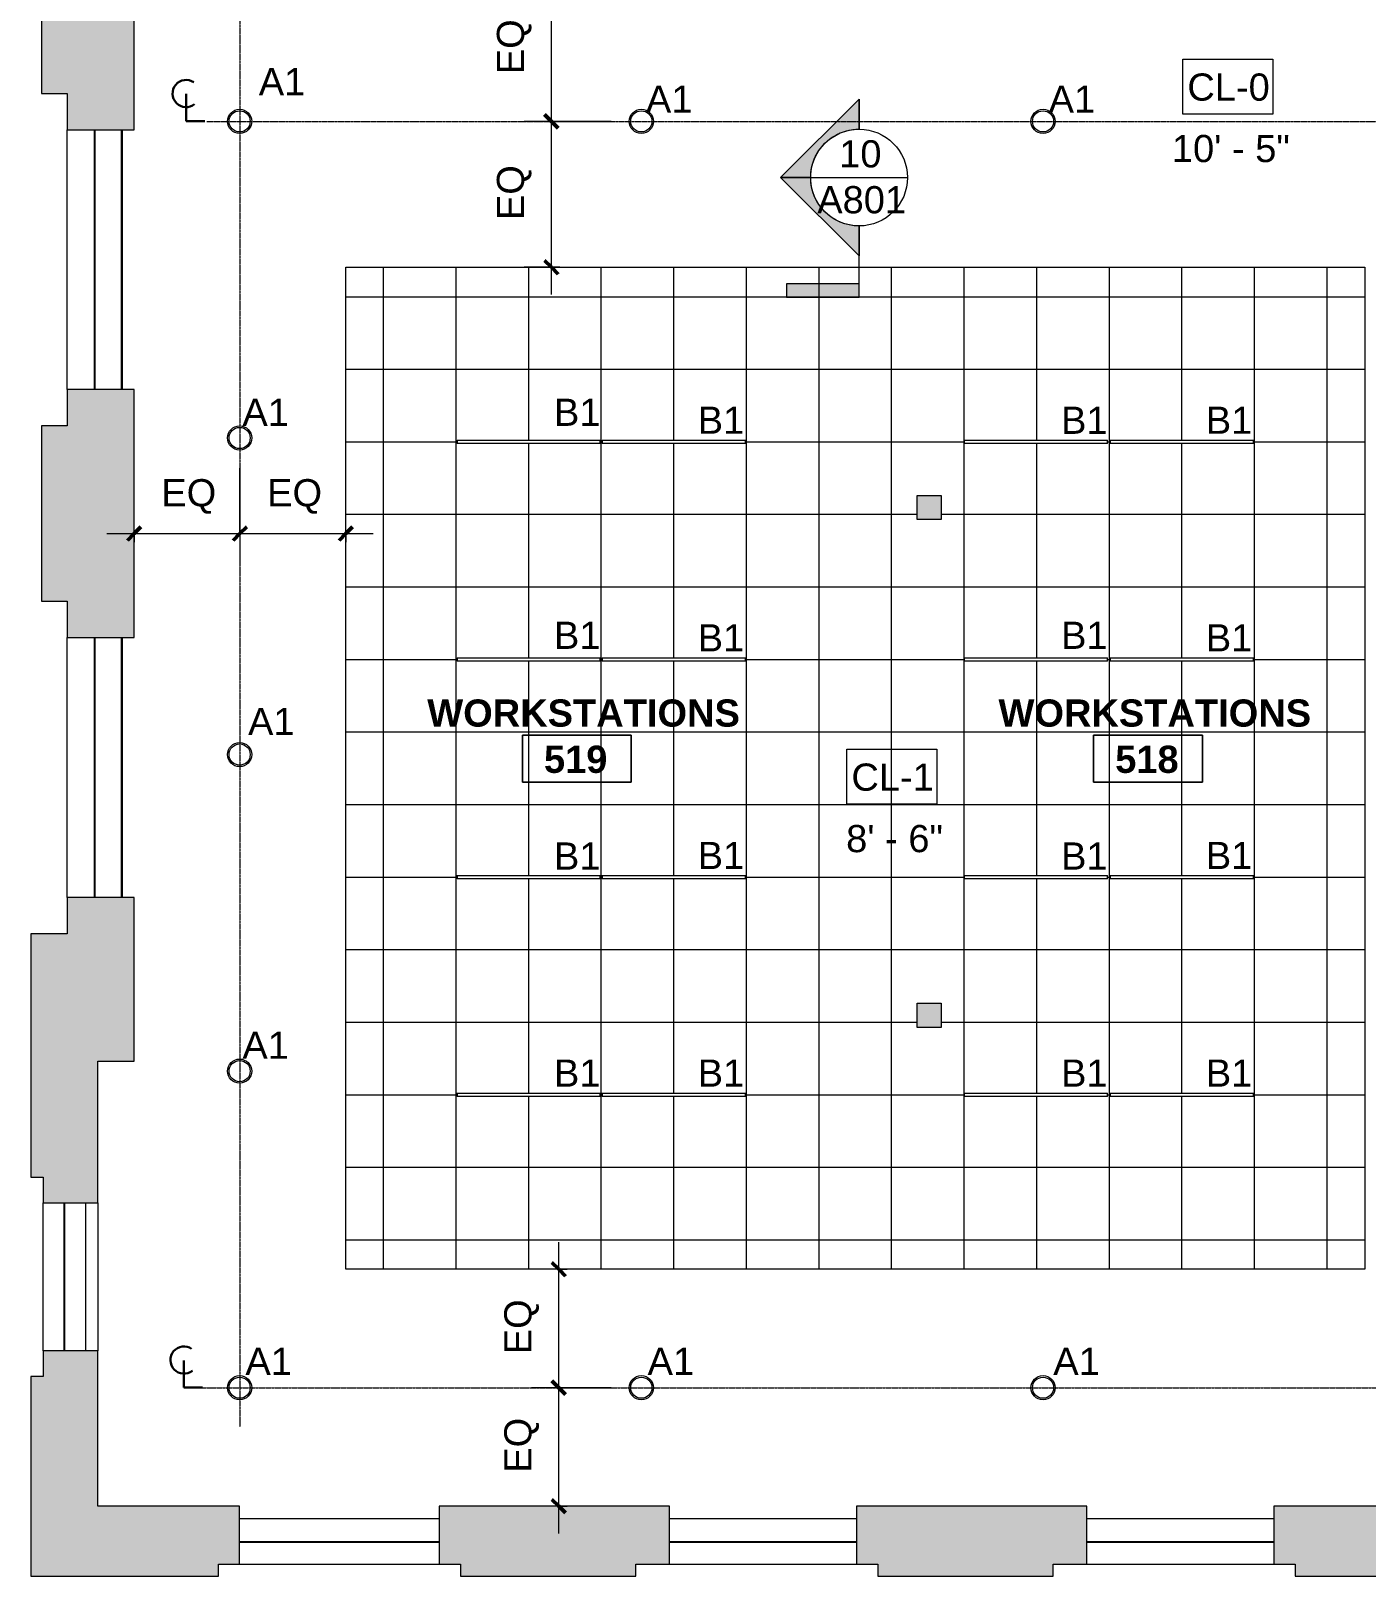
# Model space of a CAD drawing. Header units: inches. Extents: x 0 to 1865, y 0 to 1094.
# Drawn here: x 0 to 441, y 0 to 511 of the extents above; entities that cross this region are included whole.
import ezdxf

# ---------------------------------------------------------------- set-up
doc = ezdxf.new("R2010")
doc.units = ezdxf.units.IN
doc.header["$MEASUREMENT"] = 0
doc.linetypes.add('Center 1_16_', pattern=[0.15625, 0.0625, -0.03125, 0.03125, -0.03125])
for name, color, linetype, lineweight in [('A-ANNO-DIMS', 211, 'Continuous', 9), ('A-ANNO-DIMS-96', 211, 'Continuous', 9), ('A-ANNO-NOTE', 131, 'Continuous', 9), ('A-AREA-IDEN', 2, 'Continuous', 9), ('A-CLNG', 13, 'Continuous', 13), ('A-CLNG-IDEN', 151, 'Continuous', 9), ('A-CLNG-PATT', 13, 'Continuous', 13), ('A-DETL', 90, 'Continuous', 9), ('A-DETL-GENF', 92, 'Continuous', 9), ('E-LITE-EQPM', 33, 'Continuous', 9), ('E-LITE-EQPM-IDEN', 33, 'Continuous', 9), ('G-ANNO-SYMB', 111, 'Continuous', 9), ('S-COLS', 52, 'Continuous', 13), ('Victor Bldg - 5th Floor_LINK_dwg', 8, 'Continuous', 9), ('WINDOWS', 7, 'Continuous', 9), ('WINDOWS SILL', 7, 'Continuous', 9)]:
    doc.layers.add(name, color=color, linetype=linetype, lineweight=lineweight)
doc.styles.add('Arial', font='arial.ttf', dxfattribs={"height": 9})
doc.styles.add('Swis721 Lt BT', font='swissl.ttf', dxfattribs={"height": 9})
doc.styles.add('Swis721 Lt BT_B', font='', dxfattribs={"height": 9})
doc.styles.get('Swis721 Lt BT_B').set_extended_font_data('Swis721 Lt BT', bold=True)
doc.dimstyles.new('OTJ_-_3_32__Linear__1_2__Tolerance', dxfattribs={"dimscale": 12, "dimtxt": 9.497835, "dimasz": 0.375, "dimexe": 0.75, "dimexo": 0.5, "dimgap": 0.5, "dimtad": 1, "dimdec": 1, "dimrnd": 0.5, "dimzin": 3, "dimdsep": 46, "dimlunit": 4, "dimtxsty": 'Swis721 Lt BT', "dimblk1": 'OBLIQUE', "dimblk2": 'OBLIQUE', "dimsah": 1, "dimcen": 0.09, "dimdle": 0.75, "dimazin": 0, "dimtfac": 1, "dimtdec": 4, "dimtix": 1, "dimtmove": 0, "dimatfit": 3, "dimfxl": 1, "dimtvp": 1, "dimfrac": 2, "dimtolj": 1, "dimtzin": 0, "dimarcsym": 2})

# ---------------------------------------------------------------- blocks, each defined once
blk = doc.blocks.new('Concrete-Rectangular-Column - 8x8-7061903-REFLECTED CEILING PLAN')
at = {"layer": 'S-COLS', "lineweight": 9}
blk.add_hatch(color=7, dxfattribs=at).paths.add_polyline_path([(4, -4), (4, 4), (-4, 4), (-4, -4)], flags=0)
at = {"layer": 'S-COLS', "color": 8, "lineweight": 20}
for p, q in [((-4, 4), (4, 4)), ((-4, -4), (-4, 4)), ((4, 4), (4, -4)), ((4, -4), (-4, -4))]:
    blk.add_line(p, q, dxfattribs=at)
blk = doc.blocks.new('L-PENDANT_FOCAL POINT 3_5 CYLINDER - L-PENDANT_FOCAL POINT 3_5 CYLINDER-7826649-REFLECTED CEILING PLAN')
at = {"layer": 'E-LITE-EQPM'}
for radius in [4, 3.5]:
    blk.add_circle((-0.125, 0), radius, dxfattribs=at)
blk = doc.blocks.new('Victor Bldg - 5th Floor_LINK_dwg-6972324-REFLECTED CEILING PLAN')
at = {"layer": 'WINDOWS'}
for p, q in [((21, 392.5), (21, 478.5)), ((21.25, 392.5), (21.25, 478.5)), ((21, 224.5), (21, 310.5)), ((21.25, 224.5), (21.25, 310.5)), ((11, 74.5), (11, 123.5)), ((11.25, 74.5), (11.25, 123.5)), ((69, 11.5), (135, 11.5)), ((69, 11.25), (135, 11.25)), ((211.12, 11.5), (273, 11.5)), ((211.12, 11.25), (273, 11.25)), ((349.12, 11.5), (411, 11.5)), ((349.12, 11.25), (411, 11.25))]:
    blk.add_line(p, q, dxfattribs=at)
at = {"layer": 'WINDOWS SILL'}
for p, q in [((12, 392.5), (12, 478.5)), ((12, 224.5), (12, 310.5)), ((4, 74.5), (4, 123.5)), ((18, 123.5), (18, 74.5)), ((69, 19), (135, 19)), ((211.12, 19), (273, 19)), ((349.12, 19), (411, 19)), ((69, 4), (135, 4)), ((211.12, 4), (273, 4)), ((349.12, 4), (411, 4))]:
    blk.add_line(p, q, dxfattribs=at)
at = {"layer": 'WINDOWS SILL', "flags": 128}
for points in [[(30, 478.5), (30, 392.5), (30, 478.5), (30, 392.5)], [(30, 310.5), (30, 224.5), (30, 310.5), (30, 224.5)]]:
    blk.add_lwpolyline(points, dxfattribs=at)
blk = doc.blocks.new('Lighting fixture TBLS-HX-4-15-B-U-W - TBLS-HX-4-24-7815314-REFLECTED CEILING PLAN')
at = {"layer": 'E-LITE-EQPM'}
for p, q in [((-0.54, 23.67), (0.54, 23.67)), ((-0.54, 23.67), (-0.54, -23.67)), ((-0.47, 23.75), (0.47, 23.75)), ((-0.47, 23.75), (-0.47, 23.67)), ((0.47, 23.67), (0.47, 23.75)), ((0.54, -23.67), (0.54, 23.67)), ((0.54, -23.67), (-0.54, -23.67)), ((-0.47, -23.67), (-0.47, -23.75)), ((0.47, -23.75), (-0.47, -23.75)), ((0.47, -23.75), (0.47, -23.67))]:
    blk.add_line(p, q, dxfattribs=at)
blk = doc.blocks.new('Room Tag - Room Name and Number-3379422-REFLECTED CEILING PLAN')
at = {"layer": 'A-AREA-IDEN'}
for p, q in [((-0.1881, -0.1636), (-0.1881, -0.0018)), ((-0.1881, -0.0018), (0.1869, -0.0018)), ((0.1869, -0.0018), (-0.1881, -0.0018)), ((-0.1881, -0.0018), (-0.1881, -0.1636)), ((0.1869, -0.0018), (0.1869, -0.1636)), ((0.1869, -0.1636), (0.1869, -0.0018)), ((0.1869, -0.1636), (-0.1881, -0.1636)), ((-0.1881, -0.1636), (0.1869, -0.1636))]:
    blk.add_line(p, q, dxfattribs=at)
blk = doc.blocks.new('Centerline - Centerline-43150-REFLECTED CEILING PLAN')
at = {"layer": 'A-ANNO-NOTE', "lineweight": 30}
for p, q in [((0, 0.0259), (0, -0.0678)), ((0, -0.0678), (0.0642, -0.0678))]:
    blk.add_line(p, q, dxfattribs=at)
blk.add_arc((0, 0.0273), 0.0469, 55.7755, 308.0372, dxfattribs=at)
blk = doc.blocks.new('DIMBLOCK45-REFLECTED CEILING PLAN')
at = {"layer": 'A-ANNO-DIMS-96'}
for p, q in [((191.82, 62.31), (165.53, 62.31)), ((174.53, 14.13), (174.53, 62.31)), ((174.53, 62.31), (191.82, 62.31)), ((177.35, 23.13), (165.53, 23.13)), ((174.53, 23.13), (177.35, 23.13))]:
    blk.add_line(p, q, dxfattribs=at)
at = {"layer": 'A-ANNO-DIMS-96', "lineweight": 50}
for p, q in [((174.53, 62.31), (172.28, 64.56)), ((174.53, 62.31), (176.78, 60.06)), ((174.53, 23.13), (172.28, 25.38)), ((174.53, 23.13), (176.78, 20.88))]:
    blk.add_line(p, q, dxfattribs=at)
at = {"layer": 'A-ANNO-DIMS-96', "color": 0, "insert": (156.51, 34.2), "char_height": 9, "width": 20.443, "attachment_point": 1, "rotation": 90, "line_spacing_factor": 1.005062, "style": 'Swis721 Lt BT'}
blk.add_mtext('EQ', dxfattribs=at)
blk = doc.blocks.new('_Oblique')
at = {"color": 0, "linetype": 'ByBlock', "lineweight": -2}
blk.add_line((-0.5, -0.5), (0.5, 0.5), dxfattribs=at)
blk = doc.blocks.new('DIMBLOCK46-REFLECTED CEILING PLAN')
at = {"layer": 'A-ANNO-DIMS-96'}
for p, q in [((174.53, 62.31), (174.53, 110.5)), ((177.35, 101.5), (165.53, 101.5)), ((174.53, 101.5), (177.35, 101.5)), ((191.82, 62.31), (165.53, 62.31)), ((174.53, 62.31), (191.82, 62.31))]:
    blk.add_line(p, q, dxfattribs=at)
at = {"layer": 'A-ANNO-DIMS-96', "lineweight": 50}
for p, q in [((174.53, 101.5), (172.28, 103.75)), ((174.53, 101.5), (176.78, 99.25)), ((174.53, 62.31), (172.28, 64.56)), ((174.53, 62.31), (176.78, 60.06))]:
    blk.add_line(p, q, dxfattribs=at)
at = {"layer": 'A-ANNO-DIMS-96', "color": 0, "insert": (156.51, 73.39), "char_height": 9, "width": 20.443, "attachment_point": 1, "rotation": 90, "line_spacing_factor": 1.005062, "style": 'Swis721 Lt BT'}
blk.add_mtext('EQ', dxfattribs=at)
blk = doc.blocks.new('DIMBLOCK47-REFLECTED CEILING PLAN')
at = {"layer": 'A-ANNO-DIMS-96'}
for p, q in [((69.12, 366.52), (69.12, 335.88)), ((69.12, 344.88), (69.12, 366.52)), ((34.13, 342.06), (34.13, 353.88)), ((25.13, 344.88), (69.12, 344.88)), ((34.13, 344.88), (34.13, 342.06))]:
    blk.add_line(p, q, dxfattribs=at)
at = {"layer": 'A-ANNO-DIMS-96', "lineweight": 50}
for p, q in [((34.13, 344.88), (31.88, 342.63)), ((34.13, 344.88), (36.38, 347.13)), ((69.12, 344.88), (66.87, 342.63)), ((69.12, 344.88), (71.37, 347.13))]:
    blk.add_line(p, q, dxfattribs=at)
at = {"layer": 'A-ANNO-DIMS-96', "color": 0, "insert": (43.11, 362.9), "char_height": 9, "width": 20.443, "attachment_point": 1, "line_spacing_factor": 1.005062, "style": 'Swis721 Lt BT'}
blk.add_mtext('EQ', dxfattribs=at)
blk = doc.blocks.new('DIMBLOCK48-REFLECTED CEILING PLAN')
at = {"layer": 'A-ANNO-DIMS-96'}
for p, q in [((69.12, 366.52), (69.12, 335.88)), ((69.12, 344.88), (69.12, 366.52)), ((104.12, 342.06), (104.12, 353.88)), ((69.12, 344.88), (113.12, 344.88)), ((104.12, 344.88), (104.12, 342.06))]:
    blk.add_line(p, q, dxfattribs=at)
at = {"layer": 'A-ANNO-DIMS-96', "lineweight": 50}
for p, q in [((69.12, 344.88), (66.87, 342.63)), ((69.12, 344.88), (71.37, 347.13)), ((104.12, 344.88), (101.87, 342.63)), ((104.12, 344.88), (106.37, 347.13))]:
    blk.add_line(p, q, dxfattribs=at)
at = {"layer": 'A-ANNO-DIMS-96', "color": 0, "insert": (78.11, 362.9), "char_height": 9, "width": 20.443, "attachment_point": 1, "line_spacing_factor": 1.005062, "style": 'Swis721 Lt BT'}
blk.add_mtext('EQ', dxfattribs=at)
blk = doc.blocks.new('DIMBLOCK51-REFLECTED CEILING PLAN')
at = {"layer": 'A-ANNO-DIMS-96'}
for p, q in [((191.82, 481.25), (163.07, 481.25)), ((172.07, 424), (172.07, 481.25)), ((172.07, 481.25), (191.82, 481.25)), ((174.89, 433), (163.07, 433)), ((172.07, 433), (174.89, 433))]:
    blk.add_line(p, q, dxfattribs=at)
at = {"layer": 'A-ANNO-DIMS-96', "lineweight": 50}
for p, q in [((172.07, 481.25), (169.82, 483.5)), ((172.07, 481.25), (174.32, 479)), ((172.07, 433), (169.82, 435.25)), ((172.07, 433), (174.32, 430.75))]:
    blk.add_line(p, q, dxfattribs=at)
at = {"layer": 'A-ANNO-DIMS-96', "color": 0, "insert": (154.06, 448.61), "char_height": 9, "width": 20.443, "attachment_point": 1, "rotation": 90, "line_spacing_factor": 1.005062, "style": 'Swis721 Lt BT'}
blk.add_mtext('EQ', dxfattribs=at)
blk = doc.blocks.new('DIMBLOCK52-REFLECTED CEILING PLAN')
at = {"layer": 'A-ANNO-DIMS-96'}
for p, q in [((172.07, 481.25), (172.07, 538.5)), ((174.89, 529.5), (163.07, 529.5)), ((172.07, 529.5), (174.89, 529.5)), ((191.82, 481.25), (163.07, 481.25)), ((172.07, 481.25), (191.82, 481.25))]:
    blk.add_line(p, q, dxfattribs=at)
at = {"layer": 'A-ANNO-DIMS-96', "lineweight": 50}
for p, q in [((172.07, 529.5), (169.82, 531.75)), ((172.07, 529.5), (174.32, 527.25)), ((172.07, 481.25), (169.82, 483.5)), ((172.07, 481.25), (174.32, 479))]:
    blk.add_line(p, q, dxfattribs=at)
at = {"layer": 'A-ANNO-DIMS-96', "color": 0, "insert": (154.06, 496.86), "char_height": 9, "width": 20.443, "attachment_point": 1, "rotation": 90, "line_spacing_factor": 1.005062, "style": 'Swis721 Lt BT'}
blk.add_mtext('EQ', dxfattribs=at)
blk = doc.blocks.new('Drafting View - 3_32_ x 3_8_-334918-REFLECTED CEILING PLAN')
at = {"layer": 'G-ANNO-SYMB'}
blk.add_hatch(color=256, dxfattribs=at).paths.add_polyline_path([(0, 0.2495), (0, 0), (-0.0469, 0), (-0.0469, 0.2495)], flags=0)
for p, q in [((0, 0.2495), (-0.0469, 0.2495)), ((-0.0469, 0.2495), (-0.0469, 0)), ((0, 0), (0, 0.2495)), ((-0.0469, 0), (0, 0))]:
    blk.add_line(p, q, dxfattribs=at)
blk = doc.blocks.new('Drafting View - Section Head - Filled-1367765-REFLECTED CEILING PLAN')
at = {"layer": 'G-ANNO-SYMB'}
h = blk.add_hatch(color=256, dxfattribs=at)
edge = h.paths.add_edge_path(flags=0)
edge.add_line((-0.5202, 0), (-0.25, 0.2702))
edge.add_line((-0.25, 0.2702), (-0.25, 0.1667))
edge.add_arc((-0.25, 0), 0.1667, 90, 180)
edge.add_line((-0.4167, 0), (-0.5202, 0))
h = blk.add_hatch(color=256, dxfattribs=at)
edge = h.paths.add_edge_path(flags=0)
edge.add_line((0.0202, 0), (-0.0833, 0))
edge.add_arc((-0.25, 0), 0.1667, 0, 90)
edge.add_line((-0.25, 0.1667), (-0.25, 0.2702))
edge.add_line((-0.25, 0.2702), (0.0202, 0))
for p, q in [((-0.25, 0.2702), (-0.5202, 0)), ((-0.25, 0.2702), (-0.5202, 0)), ((-0.25, 0.2702), (0.0202, 0)), ((-0.25, 0.1667), (-0.25, 0.2702)), ((0.0202, 0), (-0.25, 0.2702)), ((-0.25, 0.2702), (-0.25, 0.1667)), ((-0.5202, 0), (-0.4167, 0)), ((-0.0833, 0), (0.0202, 0)), ((-0.5202, 0), (-0.4167, 0)), ((-0.4167, 0), (-0.5202, 0)), ((0.0202, 0), (-0.0833, 0)), ((-0.0833, 0), (0.0202, 0))]:
    blk.add_line(p, q, dxfattribs=at)
for start, end in [(0, 180), (360, 180), (90, 180), (0, 90), (180, 360)]:
    blk.add_arc((-0.25, 0), 0.1667, start, end, dxfattribs=at)

msp = doc.modelspace()

# ---------------------------------------------------------------- hatches: boundary and pattern name
at = {"layer": 'A-CLNG-PATT'}
h = msp.add_hatch(dxfattribs=at)
h.set_pattern_fill('FP_23', color=256, style=0, pattern_type=2)
h.set_pattern_definition([(180, (260.562, 303.25), (3e-15, 24), []), (90, (260.562, 303.25), (24, -1e-15), [])])
h.paths.add_polyline_path([(104.12, 101.5), (441, 101.5), (441, 433), (104.12, 433), (104.12, 130.39)], flags=0)
h.paths.add_polyline_path([(372.16, 158.71), (356.89, 158.71), (356.89, 159.79), (404.24, 159.79), (404.24, 158.71), (379.47, 158.71)], flags=0)
h.paths.add_polyline_path([(308.56, 158.71), (308.56, 159.79), (355.91, 159.79), (355.91, 158.71), (309.97, 158.71)], flags=0)
h.paths.add_polyline_path([(233.14, 158.71), (188.89, 158.71), (188.89, 159.79), (236.24, 159.79), (236.24, 158.71)], flags=0)
h.paths.add_polyline_path([(140.89, 158.71), (140.89, 159.79), (188.24, 159.79), (188.24, 158.71), (141.69, 158.71)], flags=0)
h.paths.add_polyline_path([(301, 181.5), (293, 181.5), (293, 189.5), (301, 189.5)], flags=0)
h.paths.add_polyline_path([(355.91, 230.71), (308.56, 230.71), (308.56, 231.79), (355.91, 231.79), (355.91, 231.46)], flags=0)
h.paths.add_polyline_path([(364.84, 230.71), (356.89, 230.71), (356.89, 231.79), (404.24, 231.79), (404.24, 230.71), (372.16, 230.71)], flags=0)
h.paths.add_polyline_path([(189.25, 230.71), (188.89, 230.71), (188.89, 231.79), (236.24, 231.79), (236.24, 230.71), (196.56, 230.71)], flags=0)
h.paths.add_polyline_path([(152.66, 230.71), (140.89, 230.71), (140.89, 231.79), (188.24, 231.79), (188.24, 230.71), (159.98, 230.71)], flags=0)
h.paths.add_polyline_path([(350.21, 302.71), (308.56, 302.71), (308.56, 303.79), (355.91, 303.79), (355.91, 302.71), (353.87, 302.71)], flags=0)
h.paths.add_polyline_path([(364.84, 302.71), (356.89, 302.71), (356.89, 303.79), (404.24, 303.79), (404.24, 302.71), (372.16, 302.71)], flags=0)
h.paths.add_polyline_path([(218.51, 302.71), (188.89, 302.71), (188.89, 303.79), (236.24, 303.79), (236.24, 302.71), (225.83, 302.71)], flags=0)
h.paths.add_polyline_path([(181.93, 302.71), (140.89, 302.71), (140.89, 303.79), (188.24, 303.79), (188.24, 302.71), (185.59, 302.71)], flags=0)
h.paths.add_polyline_path([(301, 349.5), (293, 349.5), (293, 357.5), (301, 357.5)], flags=0)
h.paths.add_polyline_path([(355.91, 374.71), (308.56, 374.71), (308.56, 375.79), (355.91, 375.79), (355.91, 375.54)], flags=0)
h.paths.add_polyline_path([(356.89, 374.71), (356.89, 375.79), (404.24, 375.79), (404.24, 374.71), (357.52, 374.71)], flags=0)
h.paths.add_polyline_path([(233.14, 374.71), (188.89, 374.71), (188.89, 375.79), (236.24, 375.79), (236.24, 374.71)], flags=0)
h.paths.add_polyline_path([(152.66, 374.71), (140.89, 374.71), (140.89, 375.79), (188.24, 375.79), (188.24, 374.71), (159.98, 374.71)], flags=0)
at = {"layer": 'A-DETL-GENF'}
h = msp.add_hatch(color=7, dxfattribs=at)
h.paths.add_polyline_path([(507.13, 0), (512.25, 0), (512.25, 23.12), (510.25, 23.12), (510.25, 26.12), (479.25, 26.12), (479.25, 23.12), (411, 23.12), (411, 4), (418, 4), (418, 0), (483, 0)], flags=0)
h.paths.add_polyline_path([(338, 0), (338, 4), (349.12, 4), (349.12, 23.12), (273, 23.12), (273, 4), (280, 4), (280, 0)], flags=0)
h.paths.add_polyline_path([(649.88, 0), (650.5, 0), (650.5, 23.12), (648.25, 23.12), (648.25, 33.13), (614, 33.13), (614, 23.12), (596.25, 23.12), (596.25, 0), (648.25, 0)], flags=0)
h.paths.add_polyline_path([(142, 0), (200, 0), (200, 4), (211.12, 4), (211.12, 23.12), (135, 23.12), (135, 4), (142, 4)], flags=0)
h.paths.add_polyline_path([(927.06, 0), (927.06, 22.84), (913.5, 22.84), (913.5, 33.13), (884.25, 33.13), (884.25, 23.12), (874.75, 23.12), (874.75, 19), (872.75, 19), (872.75, 0), (915.75, 0)], flags=0)
h.paths.add_polyline_path([(734.5, 0), (788.75, 0), (788.75, 23.12), (780.88, 23.12), (780.88, 56), (751.25, 56), (751.25, 23.12), (734.5, 23.12), (734.5, 19)], flags=0)
h.paths.add_polyline_path([(1049, 0), (1049, 14.5), (1079, 14.5), (1079, 11.5), (1143, 11.5), (1143, 27.5), (1093, 27.5), (1093, 32.59), (1032.06, 32.59), (1032.06, 41.59), (1011.06, 41.59), (1011.06, 0), (1045.27, 0)], flags=0)
h.paths.add_polyline_path([(34.12, 0), (62, 0), (62, 4), (69, 4), (69, 23.12), (22.13, 23.12), (22.13, 74.5), (4, 74.5), (4, 66), (0, 66), (0, 0), (22.13, 0)], flags=0)
h.paths.add_polyline_path([(1503, 11.5), (1503, 27.5), (1439, 27.5), (1439, 11.5), (1483, 11.5)], flags=0)
h.paths.add_polyline_path([(1320.07, 11.5), (1323.07, 11.5), (1323.07, 27.5), (1259, 27.5), (1259, 11.5), (1319.45, 11.5)], flags=0)
h.paths.add_polyline_path([(1819, 11.5), (1863, 11.5), (1863, 27.5), (1799, 27.5), (1799, 11.5), (1802, 11.5)], flags=0)
h.paths.add_polyline_path([(1641.59, 11.5), (1683, 11.5), (1683, 27.5), (1619, 27.5), (1619, 11.5), (1641.59, 11.5)], flags=0)
h.paths.add_polyline_path([(1198, 15.5), (1204, 15.5), (1204, 27.5), (1198, 27.5), (1198, 26.37)], flags=0)
h.paths.add_polyline_path([(1378, 15.5), (1384, 15.5), (1384, 27.5), (1378, 27.5)], flags=0)
h.paths.add_polyline_path([(1564, 15.5), (1564, 27.5), (1558, 27.5), (1558, 15.5)], flags=0)
h.paths.add_polyline_path([(1744, 15.5), (1744, 27.5), (1738, 27.5), (1738, 15.5)], flags=0)
h.paths.add_polyline_path([(22.13, 123.5), (22.13, 170.37), (34.12, 170.37), (34.12, 224.5), (12, 224.5), (12, 212.5), (0, 212.5), (0, 132), (4, 132), (4, 123.5)], flags=0)
h.paths.add_polyline_path([(30.13, 310.5), (34.12, 310.5), (34.12, 392.5), (12, 392.5), (12, 380.5), (3.5, 380.5), (3.5, 322.5), (12, 322.5), (12, 310.5)], flags=0)
h.paths.add_polyline_path([(30.13, 478.5), (34.12, 478.5), (34.12, 560.5), (12, 560.5), (12, 548.5), (3.5, 548.5), (3.5, 490.5), (12, 490.5), (12, 478.5)], flags=0)
h.paths.add_polyline_path([(30.13, 646.5), (34.12, 646.5), (34.12, 728.5), (12, 728.5), (12, 716.5), (3.5, 716.5), (3.5, 658.5), (12, 658.5), (12, 646.5)], flags=0)
h.paths.add_polyline_path([(30.13, 814.5), (34.12, 814.5), (34.12, 896.5), (12, 896.5), (12, 884.5), (3.5, 884.5), (3.5, 826.5), (12, 826.5), (12, 814.5)], flags=0)
h.paths.add_polyline_path([(20.97, 982.5), (34.12, 982.5), (34.12, 1064.5), (12, 1064.5), (12, 1052.5), (3.5, 1052.5), (3.5, 994.5), (12, 994.5), (12, 982.5)], flags=0)

# ---------------------------------------------------------------- linework, layer by layer
at = {"layer": 'A-CLNG'}
for p, q in [((30.13, 478.5), (30.13, 392.5)), ((104.12, 101.5), (104.12, 433)), ((104.12, 433), (441, 433)), ((441, 433), (441, 101.5)), ((30.13, 310.5), (30.13, 224.5)), ((22.13, 123.5), (22.13, 74.5)), ((441, 101.5), (104.12, 101.5)), ((69, 19), (135, 19)), ((211.12, 19), (273, 19)), ((349.12, 19), (411, 19))]:
    msp.add_line(p, q, dxfattribs=at)
at = {"layer": 'A-CLNG-IDEN', "flags": 128}
for points in [[(380.86, 501.86), (410.62, 501.86), (410.62, 483.63), (380.86, 483.63)], [(269.78, 273.57), (299.54, 273.57), (299.54, 255.34), (269.78, 255.34)]]:
    msp.add_lwpolyline(points, close=True, dxfattribs=at)
at = {"layer": 'A-DETL', "linetype": 'Center 1_16_', "lineweight": 13}
for p, q in [((69.12, 847.25), (69.12, 49.25)), ((58.12, 481.25), (477.12, 481.25)), ((53, 62.31), (863, 62.31))]:
    msp.add_line(p, q, dxfattribs=at)
at = {"layer": 'A-DETL'}
for p, q in [((34.12, 478.5), (34.12, 560.5)), ((3.5, 548.5), (3.5, 490.5)), ((3.5, 490.5), (12, 490.5)), ((12, 490.5), (12, 478.5)), ((12, 478.5), (34.12, 478.5)), ((34.12, 392.5), (12, 392.5)), ((12, 392.5), (12, 380.5)), ((34.12, 310.5), (34.12, 392.5)), ((12, 380.5), (3.5, 380.5)), ((3.5, 380.5), (3.5, 322.5)), ((3.5, 322.5), (12, 322.5)), ((12, 322.5), (12, 310.5)), ((12, 310.5), (34.12, 310.5)), ((34.12, 224.5), (12, 224.5)), ((12, 224.5), (12, 212.5)), ((34.12, 170.37), (34.12, 224.5)), ((12, 212.5), (0, 212.5)), ((0, 212.5), (0, 132)), ((22.13, 123.5), (22.13, 170.37)), ((22.13, 170.37), (34.12, 170.37)), ((0, 132), (4, 132)), ((4, 132), (4, 123.5)), ((4, 123.5), (22.13, 123.5)), ((22.13, 74.5), (4, 74.5)), ((4, 74.5), (4, 66)), ((22.13, 23.12), (22.13, 74.5)), ((4, 66), (0, 66)), ((0, 66), (0, 0)), ((69, 23.12), (22.13, 23.12)), ((69, 4), (69, 23.12)), ((211.12, 23.12), (135, 23.12)), ((135, 23.12), (135, 4)), ((211.12, 4), (211.12, 23.12)), ((349.12, 23.12), (273, 23.12)), ((273, 23.12), (273, 4)), ((349.12, 4), (349.12, 23.12)), ((411, 23.12), (411, 4)), ((479.25, 23.12), (411, 23.12)), ((0, 0), (62, 0)), ((62, 0), (62, 4)), ((62, 4), (69, 4)), ((135, 4), (142, 4)), ((142, 4), (142, 0)), ((142, 0), (200, 0)), ((200, 0), (200, 4)), ((200, 4), (211.12, 4)), ((273, 4), (280, 4)), ((280, 4), (280, 0)), ((280, 0), (338, 0)), ((338, 0), (338, 4)), ((338, 4), (349.12, 4)), ((411, 4), (418, 4)), ((418, 4), (418, 0)), ((418, 0), (512.25, 0))]:
    msp.add_line(p, q, dxfattribs=at)
at = {"layer": 'G-ANNO-SYMB'}
for p, q in [((257.82, 462.67), (289.82, 462.67)), ((273.82, 427.56), (273.82, 438.67))]:
    msp.add_line(p, q, dxfattribs=at)

# ---------------------------------------------------------------- block references
at = {"layer": 'A-ANNO-NOTE', "xscale": 96, "yscale": 96, "zscale": 96}
for p in [(51.34, 487.84), (50.61, 68.87)]:
    msp.add_blockref('Centerline - Centerline-43150-REFLECTED CEILING PLAN', p, dxfattribs=at)
at = {"layer": 'A-AREA-IDEN', "xscale": 95.99999999999994, "yscale": 95.99999999999994, "zscale": 95.99999999999994}
for p in [(180.55, 278.35), (369.42, 278.35)]:
    msp.add_blockref('Room Tag - Room Name and Number-3379422-REFLECTED CEILING PLAN', p, dxfattribs=at)
at = {"layer": 'E-LITE-EQPM'}
for p in [(69.12, 481.25), (201.95, 481.25), (334.77, 481.25), (69.12, 376.52), (69.12, 271.78), (69.12, 167.05), (69.12, 62.31), (201.95, 62.31), (334.77, 62.31)]:
    msp.add_blockref('L-PENDANT_FOCAL POINT 3_5 CYLINDER - L-PENDANT_FOCAL POINT 3_5 CYLINDER-7826649-REFLECTED CEILING PLAN', p, dxfattribs=at)
at = {"layer": 'E-LITE-EQPM', "extrusion": (0, 0, -1)}
for p, rotation in [((-164.56, 375.25), 270.0000000000003), ((-212.56, 375.25), 270.0000000000003), ((-332.24, 375.25), 269.9999999999999), ((-380.56, 375.25), 269.9999999999999), ((-164.56, 303.25), 270.0000000000003), ((-212.56, 303.25), 270.0000000000003), ((-332.24, 303.25), 269.9999999999999), ((-380.56, 303.25), 269.9999999999999), ((-164.56, 231.25), 270.0000000000003), ((-212.56, 231.25), 270.0000000000003), ((-332.24, 231.25), 269.9999999999999), ((-380.56, 231.25), 269.9999999999999), ((-164.56, 159.25), 270.0000000000003), ((-212.56, 159.25), 270.0000000000003), ((-332.24, 159.25), 269.9999999999999), ((-380.56, 159.25), 269.9999999999999)]:
    msp.add_blockref('Lighting fixture TBLS-HX-4-15-B-U-W - TBLS-HX-4-24-7815314-REFLECTED CEILING PLAN', p, dxfattribs=dict(at, rotation=rotation))
at = {"layer": 'G-ANNO-SYMB', "extrusion": (0, 0, -1), "xscale": 95.99999999999994, "yscale": 95.99999999999994, "zscale": 95.99999999999994, "rotation": 270.0000000000002}
msp.add_blockref('Drafting View - Section Head - Filled-1367765-REFLECTED CEILING PLAN', (-273.82, 438.67), dxfattribs=at)
at = {"layer": 'G-ANNO-SYMB', "xscale": 95.99999999999994, "yscale": 95.99999999999994, "zscale": 95.99999999999994, "rotation": 90}
msp.add_blockref('Drafting View - 3_32_ x 3_8_-334918-REFLECTED CEILING PLAN', (273.82, 427.56), dxfattribs=at)
at = {"layer": 'S-COLS', "lineweight": 9}
for p in [(297, 353.5), (297, 185.5)]:
    msp.add_blockref('Concrete-Rectangular-Column - 8x8-7061903-REFLECTED CEILING PLAN', p, dxfattribs=at)
at = {"layer": 'Victor Bldg - 5th Floor_LINK_dwg', "color": 7}
msp.add_blockref('Victor Bldg - 5th Floor_LINK_dwg-6972324-REFLECTED CEILING PLAN', (0, 0), dxfattribs=at)

# ---------------------------------------------------------------- texts
at = {"layer": 'A-AREA-IDEN', "char_height": 9, "attachment_point": 1, "style": 'Swis721 Lt BT_B'}
for s, insert, width in [('WORKSTATIONS', (131.05, 290.02), 119.685), ('WORKSTATIONS', (319.92, 290.02), 119.685), ('519', (169.63, 274.72), 25.452), ('518', (358.51, 274.72), 25.452)]:
    msp.add_mtext(s, dxfattribs=dict(at, insert=insert, width=width))
at = {"layer": 'A-CLNG-IDEN', "char_height": 9, "attachment_point": 1, "style": 'Swis721 Lt BT'}
for s, insert, width in [('CL-0', (382.36, 497.11), 32.118), ('10\' - 5"', (377.24, 476.78), 44.541), ('CL-1', (271.28, 268.82), 32.118), ('8\' - 6"', (269.54, 248.49), 36.36)]:
    msp.add_mtext(s, dxfattribs=dict(at, insert=insert, width=width))
at = {"layer": 'E-LITE-EQPM-IDEN', "char_height": 9, "width": 18.786, "attachment_point": 1, "style": 'Arial'}
for s, insert in [('A1', (75.34, 498.9)), ('A1', (203.35, 493.11)), ('A1', (336.5, 493.11)), ('A1', (69.92, 389.52)), ('B1', (172.93, 389.52)), ('B1', (220.47, 386.9)), ('B1', (340.61, 386.88)), ('B1', (388.47, 386.9)), ('B1', (172.93, 315.74)), ('B1', (220.47, 314.9)), ('B1', (340.61, 315.74)), ('B1', (388.47, 314.9)), ('A1', (71.8, 287.23)), ('B1', (172.93, 242.71)), ('B1', (220.47, 242.9)), ('B1', (340.61, 242.71)), ('B1', (388.47, 242.9)), ('A1', (69.92, 180.13)), ('B1', (172.93, 170.9)), ('B1', (220.47, 170.9)), ('B1', (340.61, 170.9)), ('B1', (388.47, 170.9)), ('A1', (70.92, 75.57)), ('A1', (203.89, 75.57)), ('A1', (338.03, 75.57))]:
    msp.add_mtext(s, dxfattribs=dict(at, insert=insert))
at = {"layer": 'G-ANNO-SYMB', "char_height": 9, "attachment_point": 1, "style": 'Swis721 Lt BT'}
for s, insert, width in [('10', (267.25, 475.02), 16.362), ('A801', (259.99, 459.84), 33.936)]:
    msp.add_mtext(s, dxfattribs=dict(at, insert=insert, width=width))

# ---------------------------------------------------------------- dimensions: what is measured, and where the dimension line sits
at = {"layer": 'A-ANNO-DIMS'}
for base, p1, p2, override, picture, middle in [((172.07, 529.5), (197.82, 481.25), (168.89, 529.5), {"dimpost": '<>', "dimfxl": 56.259789}, 'DIMBLOCK52-REFLECTED CEILING PLAN', (161.12, 505.37)), ((172.07, 481.25), (168.89, 433), (197.82, 481.25), {"dimpost": '<>', "dimfxl": 56.259789}, 'DIMBLOCK51-REFLECTED CEILING PLAN', (161.12, 457.12)), ((174.53, 101.5), (197.82, 62.31), (171.35, 101.5), {"dimpost": '<>', "dimfxl": 47.294472}, 'DIMBLOCK46-REFLECTED CEILING PLAN', (163.58, 81.91)), ((174.53, 62.31), (171.35, 23.12), (197.82, 62.31), {"dimpost": '<>', "dimfxl": 47.294472}, 'DIMBLOCK45-REFLECTED CEILING PLAN', (163.58, 42.72))]:
    dim = msp.add_linear_dim(base=base, p1=p1, p2=p2, angle=90, text='EQ', dimstyle='OTJ_-_3_32__Linear__1_2__Tolerance', override=override, dxfattribs=at)
    dim.commit()
    dim.dimension.update_dxf_attribs({"geometry": picture, "text_midpoint": middle})
for base, p1, p2, picture, middle in [((69.12, 344.88), (34.12, 348.06), (69.12, 372.52), 'DIMBLOCK47-REFLECTED CEILING PLAN', (51.63, 355.83)), ((104.12, 344.88), (69.12, 372.52), (104.12, 348.06), 'DIMBLOCK48-REFLECTED CEILING PLAN', (86.62, 355.83))]:
    dim = msp.add_linear_dim(base=base, p1=p1, p2=p2, text='EQ', dimstyle='OTJ_-_3_32__Linear__1_2__Tolerance', override={"dimpost": '<>', "dimfxl": 42.695835}, dxfattribs=at)
    dim.commit()
    dim.dimension.update_dxf_attribs({"geometry": picture, "text_midpoint": middle})

doc.saveas('drawing.dxf')
